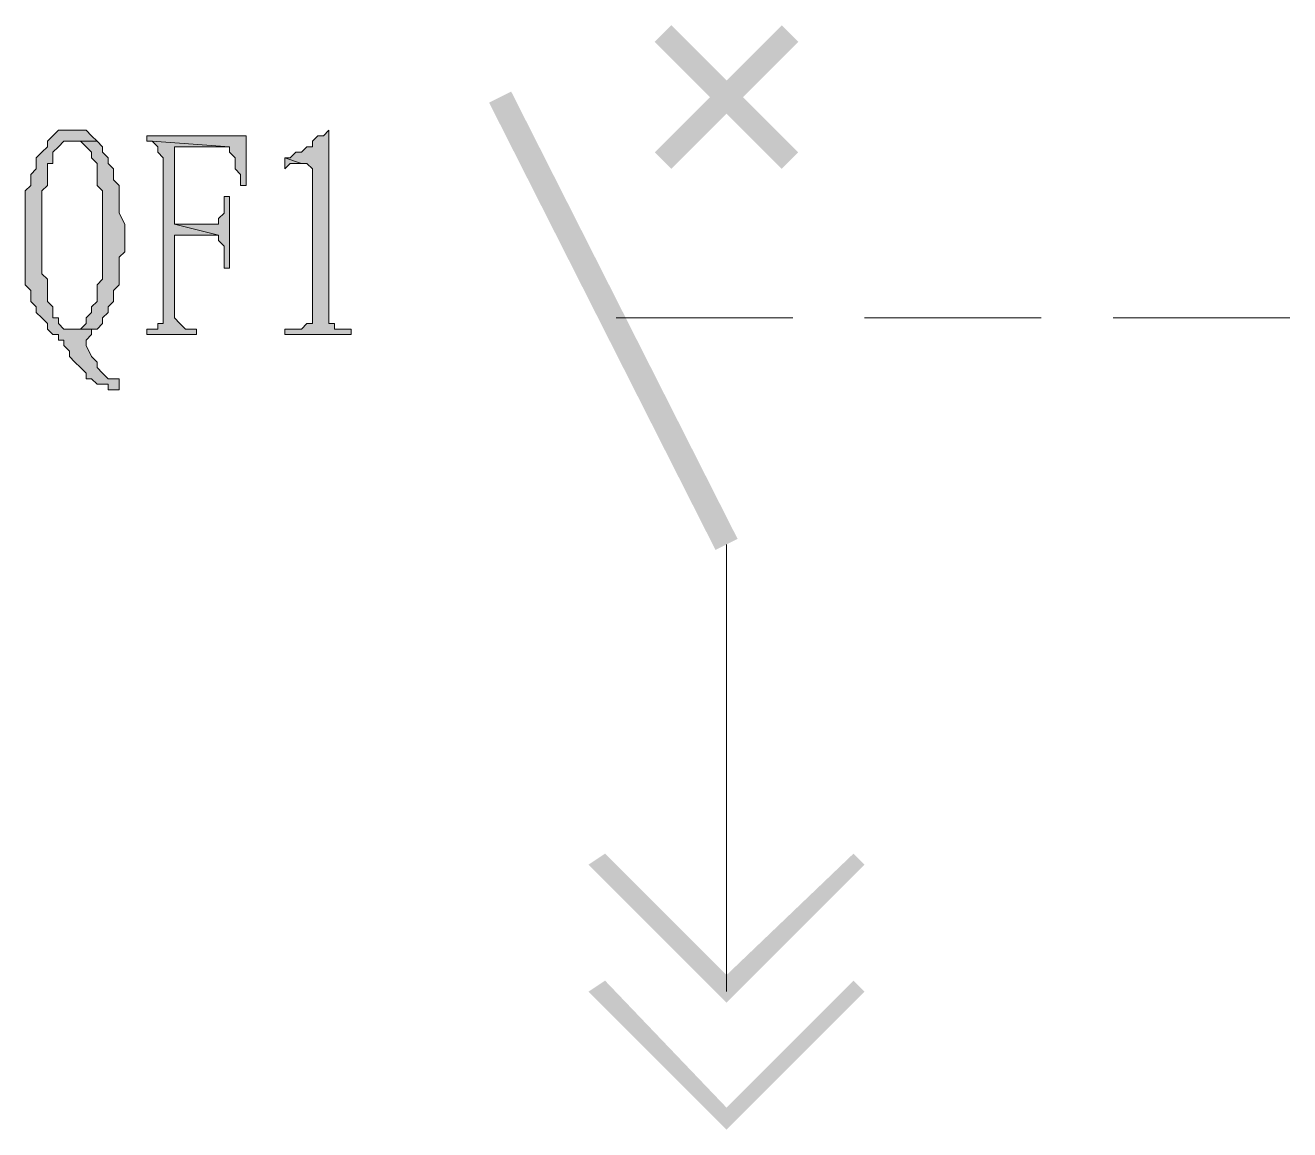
# Model space of a CAD drawing. Header units: inches. Extents: x 20.38 to 30.07, y 10.78 to 19.24.
import ezdxf

# ---------------------------------------------------------------- set-up
doc = ezdxf.new("R2010")
doc.units = ezdxf.units.IN
doc.header["$MEASUREMENT"] = 0

msp = doc.modelspace()

# ---------------------------------------------------------------- hatches: boundary and pattern name
h = msp.add_hatch(color=0)
h.dxf.hatch_style = 2
h.paths.add_polyline_path([(26.3072, 18.2709), (25.2065, 19.1176), (25.3335, 19.2446)])
h = msp.add_hatch(color=0)
h.dxf.hatch_style = 2
h.paths.add_polyline_path([(26.1802, 19.2446), (25.3335, 18.1439), (25.2065, 18.2709)])
h = msp.add_hatch(color=0)
h.dxf.hatch_style = 2
h.paths.add_polyline_path([(26.3072, 19.1176), (26.1802, 19.2446), (25.3335, 18.1439)])
h = msp.add_hatch(color=0)
h.dxf.hatch_style = 2
h.paths.add_polyline_path([(26.1802, 18.1439), (26.3072, 18.2709), (25.2065, 19.1176)])
h = msp.add_hatch(color=0)
h.dxf.hatch_style = 2
h.paths.add_polyline_path([(24.1059, 18.7366), (23.9365, 18.6519), (25.8415, 15.3076)])
h = msp.add_hatch(color=0)
h.dxf.hatch_style = 2
h.paths.add_polyline_path([(23.9365, 18.6519), (25.8415, 15.3076), (25.6722, 15.2229)])
h = msp.add_hatch(color=0)
h.dxf.hatch_style = 2
h.paths.add_polyline_path([(20.7615, 18.4403), (20.6345, 18.4403), (20.5922, 18.3979), (20.5499, 18.3556), (20.5499, 18.3133), (20.5075, 18.2709), (20.4652, 18.2286), (20.4652, 18.1439), (20.4229, 18.1016), (20.4229, 18.0169), (20.3805, 17.9746), (20.3805, 17.4666), (20.3805, 17.4243), (20.3805, 17.2549), (20.4229, 17.2126), (20.4229, 17.1279), (20.4652, 17.0856), (20.4652, 17.0433), (20.5075, 17.0009), (20.5499, 16.9586), (20.5499, 16.9163), (20.5922, 16.8739), (20.6345, 16.8739), (20.6345, 16.8316), (20.6769, 16.8316), (20.6769, 16.7893), (20.7192, 16.7469), (20.7192, 16.7046), (20.7615, 16.6623), (20.8039, 16.6199), (20.8462, 16.5776), (20.8462, 16.5353), (20.8885, 16.5353), (20.9309, 16.4929), (21.0155, 16.4929), (21.0155, 16.4506), (21.1002, 16.4506), (21.1002, 16.4929), (21.1002, 16.5353), (21.0579, 16.5353), (21.0155, 16.5353), (20.9732, 16.5776), (20.9309, 16.6199), (20.9309, 16.6623), (20.8885, 16.7046), (20.8462, 16.7893), (20.8462, 16.8316), (20.8885, 16.8739), (20.8885, 16.9163), (20.7615, 16.9163), (20.6769, 16.9163), (20.6345, 16.9586), (20.6345, 17.0009), (20.5922, 17.0009), (20.5922, 17.0856), (20.5499, 17.1279), (20.5499, 17.2973), (20.5075, 17.3396), (20.5075, 17.9746), (20.5499, 18.0169), (20.5499, 18.1863), (20.5922, 18.1863), (20.5922, 18.2709), (20.6345, 18.3133), (20.6769, 18.3556), (20.9309, 18.3556), (20.8885, 18.3979), (20.8462, 18.4403)])
h = msp.add_hatch(color=0)
h.dxf.hatch_style = 2
h.paths.add_polyline_path([(22.7089, 18.4403), (22.6665, 18.3979), (22.6242, 18.3979), (22.5819, 18.3556), (22.5819, 18.3133), (22.5395, 18.3133), (22.4972, 18.2709), (22.4549, 18.2709), (22.4125, 18.2286), (22.3702, 18.2286), (22.4972, 18.1863), (22.5395, 18.1863), (22.5819, 18.1439), (22.5819, 16.9586), (22.5395, 16.9586), (22.4972, 16.9163), (22.3702, 16.9163), (22.3702, 16.8739), (22.8782, 16.8739), (22.8782, 16.9163), (22.7512, 16.9163), (22.7512, 16.9586), (22.7089, 16.9586), (22.7089, 17.0009)])
h = msp.add_hatch(color=0)
h.dxf.hatch_style = 2
h.paths.add_polyline_path([(20.9309, 18.3556), (20.7615, 18.3556), (20.8039, 18.3556), (20.8462, 18.3133), (20.8885, 18.2709), (20.8885, 18.2286), (20.9309, 18.1863), (20.9309, 18.0169), (20.9732, 17.9746), (20.9732, 17.3396), (20.9732, 17.2973), (20.9309, 17.2549), (20.9309, 17.1279), (20.8885, 17.0856), (20.8885, 17.0433), (20.8462, 17.0009), (20.8462, 16.9586), (20.8039, 16.9163), (20.7615, 16.9163), (20.8885, 16.9163), (20.9309, 16.9163), (20.9732, 16.9586), (20.9732, 17.0009), (21.0155, 17.0433), (21.0155, 17.0856), (21.0579, 17.1279), (21.0579, 17.2126), (21.1002, 17.2549), (21.1002, 17.4666), (21.1425, 17.5089), (21.1425, 17.7206), (21.1002, 17.8053), (21.1002, 18.0169), (21.0579, 18.0593), (21.0579, 18.1439), (21.0155, 18.1863), (21.0155, 18.2286), (20.9732, 18.2709), (20.9732, 18.3133)])
h = msp.add_hatch(color=0)
h.dxf.hatch_style = 2
h.paths.add_polyline_path([(22.0739, 18.3979), (21.3119, 18.3979), (21.3119, 18.3556), (21.3542, 18.3556), (21.9469, 18.3133), (21.9469, 18.2709), (21.9892, 18.2286), (21.9892, 18.1439), (22.0315, 18.1016), (22.0315, 18.0169), (22.0739, 18.0169)])
h = msp.add_hatch(color=0)
h.dxf.hatch_style = 2
h.paths.add_polyline_path([(21.3542, 18.3556), (21.3965, 18.3133), (21.3965, 18.2709), (21.4389, 18.2286), (21.4389, 16.9586), (21.3965, 16.9586), (21.3965, 16.9163), (21.3542, 16.9163), (21.3119, 16.9163), (21.3119, 16.8739), (21.6929, 16.8739), (21.6929, 16.9163), (21.6082, 16.9163), (21.5659, 16.9586), (21.5235, 17.0009), (21.5235, 17.6359), (21.8622, 17.6359), (21.5235, 17.7206), (21.5235, 18.3133), (21.9469, 18.3133)])
h = msp.add_hatch(color=0)
h.dxf.hatch_style = 2
h.paths.add_polyline_path([(22.3702, 18.2286), (22.3702, 18.1439), (22.4125, 18.1863), (22.4972, 18.1863)])
h = msp.add_hatch(color=0)
h.dxf.hatch_style = 2
h.paths.add_polyline_path([(21.9469, 17.9323), (21.9045, 17.9323), (21.9045, 17.8476), (21.9045, 17.8053), (21.8622, 17.7629), (21.8622, 17.7206), (21.5235, 17.7206), (21.8622, 17.6359), (21.8622, 17.5936), (21.9045, 17.5513), (21.9045, 17.3819), (21.9469, 17.3819)])
h = msp.add_hatch(color=0)
h.dxf.hatch_style = 2
h.paths.add_polyline_path([(25.7569, 11.9633), (24.6985, 12.8099), (24.8255, 12.8946)])
h = msp.add_hatch(color=0)
h.dxf.hatch_style = 2
h.paths.add_polyline_path([(26.8152, 12.8099), (26.7305, 12.8946), (25.7569, 11.7516)])
h = msp.add_hatch(color=0)
h.dxf.hatch_style = 2
h.paths.add_polyline_path([(26.7305, 12.8946), (25.7569, 11.7516), (25.7569, 11.9633)])
h = msp.add_hatch(color=0)
h.dxf.hatch_style = 2
h.paths.add_polyline_path([(25.7569, 11.7516), (25.7569, 11.9633), (24.6985, 12.8099)])
h = msp.add_hatch(color=0)
h.dxf.hatch_style = 2
h.paths.add_polyline_path([(25.7569, 10.9473), (24.6985, 11.8363), (24.8255, 11.9209)])
h = msp.add_hatch(color=0)
h.dxf.hatch_style = 2
h.paths.add_polyline_path([(25.7569, 10.7779), (25.7569, 10.9473), (24.6985, 11.8363)])
h = msp.add_hatch(color=0)
h.dxf.hatch_style = 2
h.paths.add_polyline_path([(26.8152, 11.8363), (26.7305, 11.9209), (25.7569, 10.7779)])
h = msp.add_hatch(color=0)
h.dxf.hatch_style = 2
h.paths.add_polyline_path([(26.7305, 11.9209), (25.7569, 10.7779), (25.7569, 10.9473)])

# ---------------------------------------------------------------- linework, layer by layer
at = {"color": 0, "lineweight": 0}
for points in [[(20.7615, 18.4403), (20.6345, 18.4403), (20.5922, 18.3979), (20.5499, 18.3556), (20.5499, 18.3133), (20.5075, 18.2709), (20.4652, 18.2286), (20.4652, 18.1439), (20.4229, 18.1016), (20.4229, 18.0169), (20.3805, 17.9746), (20.3805, 17.4666), (20.3805, 17.4243), (20.3805, 17.2549), (20.4229, 17.2126), (20.4229, 17.1279), (20.4652, 17.0856), (20.4652, 17.0433), (20.5075, 17.0009), (20.5499, 16.9586), (20.5499, 16.9163), (20.5922, 16.8739), (20.6345, 16.8739), (20.6345, 16.8316), (20.6769, 16.8316), (20.6769, 16.7893), (20.7192, 16.7469), (20.7192, 16.7046), (20.7615, 16.6623), (20.8039, 16.6199), (20.8462, 16.5776), (20.8462, 16.5353), (20.8885, 16.5353), (20.9309, 16.4929), (21.0155, 16.4929), (21.0155, 16.4506), (21.1002, 16.4506), (21.1002, 16.4929), (21.1002, 16.5353), (21.0579, 16.5353), (21.0155, 16.5353), (20.9732, 16.5776), (20.9309, 16.6199), (20.9309, 16.6623), (20.8885, 16.7046), (20.8462, 16.7893), (20.8462, 16.8316), (20.8885, 16.8739), (20.8885, 16.9163), (20.7615, 16.9163), (20.6769, 16.9163), (20.6345, 16.9586), (20.6345, 17.0009), (20.5922, 17.0009), (20.5922, 17.0856), (20.5499, 17.1279), (20.5499, 17.2973), (20.5075, 17.3396), (20.5075, 17.9746), (20.5499, 18.0169), (20.5499, 18.1863), (20.5922, 18.1863), (20.5922, 18.2709), (20.6345, 18.3133), (20.6769, 18.3556), (20.9309, 18.3556), (20.8885, 18.3979), (20.8462, 18.4403)], [(22.7089, 18.4403), (22.6665, 18.3979), (22.6242, 18.3979), (22.5819, 18.3556), (22.5819, 18.3133), (22.5395, 18.3133), (22.4972, 18.2709), (22.4549, 18.2709), (22.4125, 18.2286), (22.3702, 18.2286), (22.4972, 18.1863), (22.5395, 18.1863), (22.5819, 18.1439), (22.5819, 16.9586), (22.5395, 16.9586), (22.4972, 16.9163), (22.3702, 16.9163), (22.3702, 16.8739), (22.8782, 16.8739), (22.8782, 16.9163), (22.7512, 16.9163), (22.7512, 16.9586), (22.7089, 16.9586), (22.7089, 17.0009)], [(20.9309, 18.3556), (20.7615, 18.3556), (20.8039, 18.3556), (20.8462, 18.3133), (20.8885, 18.2709), (20.8885, 18.2286), (20.9309, 18.1863), (20.9309, 18.0169), (20.9732, 17.9746), (20.9732, 17.3396), (20.9732, 17.2973), (20.9309, 17.2549), (20.9309, 17.1279), (20.8885, 17.0856), (20.8885, 17.0433), (20.8462, 17.0009), (20.8462, 16.9586), (20.8039, 16.9163), (20.7615, 16.9163), (20.8885, 16.9163), (20.9309, 16.9163), (20.9732, 16.9586), (20.9732, 17.0009), (21.0155, 17.0433), (21.0155, 17.0856), (21.0579, 17.1279), (21.0579, 17.2126), (21.1002, 17.2549), (21.1002, 17.4666), (21.1425, 17.5089), (21.1425, 17.7206), (21.1002, 17.8053), (21.1002, 18.0169), (21.0579, 18.0593), (21.0579, 18.1439), (21.0155, 18.1863), (21.0155, 18.2286), (20.9732, 18.2709), (20.9732, 18.3133)], [(22.0739, 18.3979), (21.3119, 18.3979), (21.3119, 18.3556), (21.3542, 18.3556), (21.9469, 18.3133), (21.9469, 18.2709), (21.9892, 18.2286), (21.9892, 18.1439), (22.0315, 18.1016), (22.0315, 18.0169), (22.0739, 18.0169)], [(21.3542, 18.3556), (21.3965, 18.3133), (21.3965, 18.2709), (21.4389, 18.2286), (21.4389, 16.9586), (21.3965, 16.9586), (21.3965, 16.9163), (21.3542, 16.9163), (21.3119, 16.9163), (21.3119, 16.8739), (21.6929, 16.8739), (21.6929, 16.9163), (21.6082, 16.9163), (21.5659, 16.9586), (21.5235, 17.0009), (21.5235, 17.6359), (21.8622, 17.6359), (21.5235, 17.7206), (21.5235, 18.3133), (21.9469, 18.3133)], [(22.3702, 18.2286), (22.3702, 18.1439), (22.4125, 18.1863), (22.4972, 18.1863)], [(21.9469, 17.9323), (21.9045, 17.9323), (21.9045, 17.8476), (21.9045, 17.8053), (21.8622, 17.7629), (21.8622, 17.7206), (21.5235, 17.7206), (21.8622, 17.6359), (21.8622, 17.5936), (21.9045, 17.5513), (21.9045, 17.3819), (21.9469, 17.3819)]]:
    msp.add_lwpolyline(points, close=True, dxfattribs=at)
for points in [[(24.9102, 17.0009), (26.2649, 17.0009)], [(26.8152, 17.0009), (28.1699, 17.0009)], [(28.7202, 17.0009), (30.0749, 17.0009)], [(25.7569, 11.8363), (25.7569, 15.2653)]]:
    msp.add_lwpolyline(points, dxfattribs=at)

doc.saveas('drawing.dxf')
